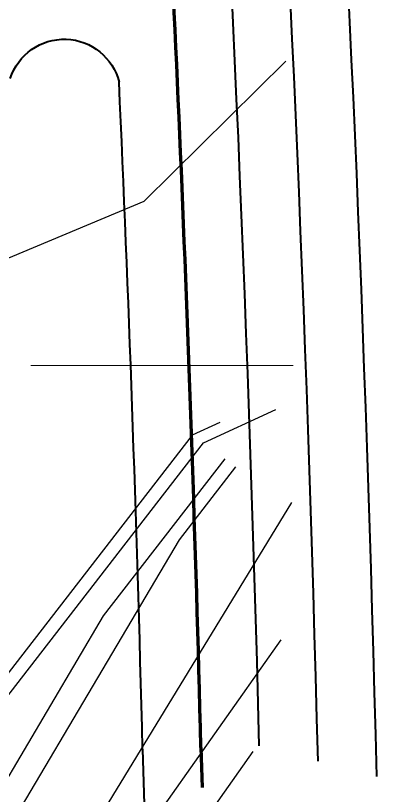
# Model space of a CAD drawing. Header units: feet. Extents: x 10084 to 13321, y 3329 to 8503.
# Drawn here: x 11977.2 to 12002.6, y 5483.2 to 5536.6 of the extents above; entities that cross this region are included whole.
import ezdxf

# ---------------------------------------------------------------- set-up
doc = ezdxf.new("R2010")
doc.units = ezdxf.units.FT
doc.header["$LTSCALE"] = 40
doc.header["$MEASUREMENT"] = 0
doc.linetypes.add('DASHED', pattern=[0.75, 0.5, -0.25])
doc.linetypes.add('HIDDEN', pattern=[0.375, 0.25, -0.125])
for name, color, linetype in [('CONT-L', 55, 'Continuous'), ('GRID', 254, 'DASHED'), ('Level 1', 7, 'Continuous')]:
    doc.layers.add(name, color=color, linetype=linetype)

msp = doc.modelspace()

# ---------------------------------------------------------------- linework, layer by layer
at = {"layer": 'CONT-L', "color": 5}
for points, elevation in [([(11986.027, 5523.869), (11995.728, 5533.455)], 548), ([(11988.436, 5500.68), (11992.31, 5505.676)], 543), ([(11993.475, 5486.175), (11979.396, 5466.228)], 546)]:
    msp.add_lwpolyline(points, dxfattribs=dict(at, elevation=elevation))
at = {"layer": 'CONT-L', "color": 5, "extrusion": (0.385404, -0.922748, 0), "elevation": -477.674}
msp.add_lwpolyline([(13151.931, 548), (13189.003, 548)], dxfattribs=at)
at = {"layer": 'CONT-L', "color": 5, "extrusion": (0.419391, -0.907806, 0)}
for points, elevation in [([(13194.382, 546), (13199.853, 546)], 28.959), ([(13193.937, 547), (13196.027, 547)], 28.152)]:
    msp.add_lwpolyline(points, dxfattribs=dict(at, elevation=elevation))
at = {"layer": 'CONT-L', "color": 5, "extrusion": (0.790258, -0.612774, 0)}
for points, elevation in [([(11663.964, 547), (11699.386, 547)], 6099.6), ([(11671.263, 546), (11699.41, 546)], 6100.521), ([(11685.861, 544), (11699.458, 544)], 6102.364)]:
    msp.add_lwpolyline(points, dxfattribs=dict(at, elevation=elevation))
at = {"layer": 'CONT-L', "color": 5, "extrusion": (0.85352, -0.52106, 0), "elevation": 7371.403}
msp.add_lwpolyline([(10947.813, 543), (10917.475, 543)], dxfattribs=at)
at = {"layer": 'CONT-L', "color": 5, "extrusion": (0.860652, -0.509194, 0)}
for points, elevation in [([(10816.635, 543), (10838.608, 543)], 7516.958), ([(10803.045, 544), (10831.481, 544)], 7515.132)]:
    msp.add_lwpolyline(points, dxfattribs=dict(at, elevation=elevation))
at = {"layer": 'CONT-L', "color": 5, "extrusion": (0.816993, -0.576647, 0), "elevation": 6632.144}
msp.add_lwpolyline([(11405.534, 544), (11373.997, 544)], dxfattribs=at)
at = {"layer": 'GRID', "color": 252, "linetype": 'HIDDEN', "lineweight": 0, "ltscale": 1.8}
msp.add_line((10169.237, 5512.61), (13236.209, 5512.61), dxfattribs=at)
at = {"layer": 'Level 1', "color": 5, "linetype": 'Continuous', "lineweight": 40}
msp.add_line((11985.914, 5486.35), (11986.066, 5480.628), dxfattribs=at)
at = {"layer": 'Level 1', "color": 5, "linetype": 'Continuous', "lineweight": 70}
msp.add_line((11989.912, 5486.453), (11989.986, 5483.706), dxfattribs=at)
at = {"layer": 'Level 1', "color": 5, "linetype": 'Continuous', "lineweight": 40, "extrusion": (0, 0, -1)}
msp.add_arc((-11980.533, 5531.091), 3.878, 17.8754, 166.0434, dxfattribs=at)
at = {"layer": 'Level 1', "color": 5, "linetype": 'Continuous', "lineweight": 70}
msp.add_open_spline([(12030.13, 5477.756), (12027.854, 5580.618), (12012.852, 5713.312), (12009.031, 5745.807), (12003.901, 5790.905), (12001.652, 5809.41), (12000.771, 5818.074)], degree=3, knots=[0, 0, 0, 0, 0.251379, 0.502758, 0.754137, 1, 1, 1, 1], dxfattribs=at)
at = {"layer": 'Level 1', "color": 5, "linetype": 'Continuous', "lineweight": 40}
for points, knots in [([(12022.13, 5477.751), (12019.864, 5580.079), (12004.904, 5712.396), (12001.084, 5744.888), (11995.953, 5789.998), (11993.691, 5808.602), (11992.804, 5817.335)], [0, 0, 0, 0, 0.251263, 0.502527, 0.75379, 1, 1, 1, 1]), ([(12026.131, 5477.667), (12023.859, 5580.349), (12008.878, 5712.854), (12005.058, 5745.348), (11999.929, 5790.438), (11997.676, 5808.967), (11996.791, 5817.669)], [0, 0, 0, 0, 0.251379, 0.502758, 0.754137, 1, 1, 1, 1])]:
    msp.add_open_spline(points, degree=3, knots=knots, dxfattribs=at)
for points in [[(11993.911, 5486.557), (11992.3, 5548.907), (11988.733, 5597.278), (11984.536, 5642.645)], [(11997.939, 5485.512), (11996.359, 5547.761), (11992.831, 5596.16), (11988.67, 5641.372)], [(12001.966, 5484.466), (12000.428, 5546.193), (11996.975, 5594.382), (11992.887, 5639.186)], [(12005.993, 5483.421), (12004.408, 5548.184), (12000.738, 5597.916), (11997.099, 5637.005)], [(11985.914, 5486.35), (11985.498, 5502.453), (11984.951, 5517.614), (11984.297, 5532.026)]]:
    msp.add_open_spline(points, degree=3, dxfattribs=at)
at = {"layer": 'Level 1', "color": 5, "linetype": 'Continuous', "lineweight": 70}
msp.add_open_spline([(11989.912, 5486.453), (11989.175, 5515.011), (11988.027, 5540.619), (11986.595, 5564.35)], degree=3, dxfattribs=at)

doc.saveas('drawing.dxf')
